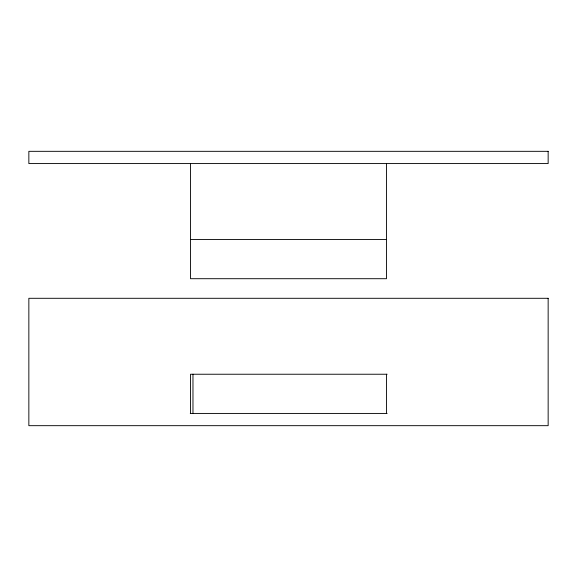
<?xml version="1.0" encoding="UTF-8"?>
<svg xmlns="http://www.w3.org/2000/svg" width="577" height="577" viewBox="0 0 577 577"><rect width="100%" height="100%" fill="white"/><g stroke="black" fill="none" stroke-linecap="round" stroke-linejoin="round"><path stroke-width="0.87" d="M190.518 239.513L386.482 239.513M387.131 374.235L190.518 374.235L190.518 413.428M190.273 413.428L387.131 413.428M386.482 163.572L386.482 278.705L190.518 278.705L190.518 163.572M386.482 374.235L386.482 413.428M192.97 374.235L192.97 413.428M548.15 151.325L28.85 151.325L28.85 163.572L548.15 163.572L548.15 151.325M548.15 298.295L28.85 298.295L28.85 425.675L548.15 425.675L548.15 298.295"/></g></svg>
